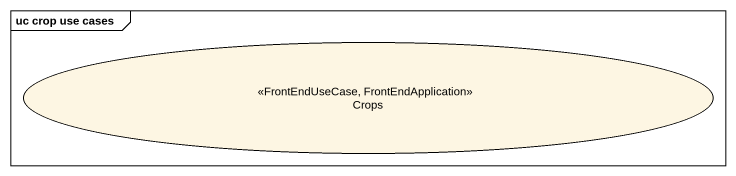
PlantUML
@startuml
mainframe uc crop use cases
usecase Crops <<FrontEndUseCase, FrontEndApplication>>
@enduml
